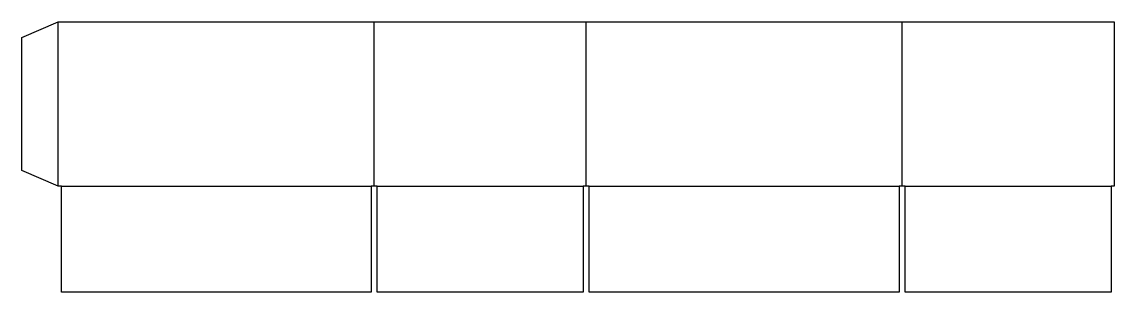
# Model space of a CAD drawing. Header units: millimetres. Extents: x 0 to 1051, y 0 to 260.
import ezdxf

# ---------------------------------------------------------------- set-up
doc = ezdxf.new("R2010")
doc.units = ezdxf.units.MM
doc.layers.add('CREASE', color=1, linetype='CONTINUOUS')
doc.layers.add('CUT', color=7, linetype='CONTINUOUS')

msp = doc.modelspace()

# ---------------------------------------------------------------- linework, layer by layer
at = {"layer": 'CREASE'}
for p, q in [((35, 102), (35, 260)), ((339, 102), (339, 260)), ((543, 102), (543, 260)), ((847, 102), (847, 260)), ((38, 102), (336, 102)), ((342, 102), (540, 102)), ((546, 102), (844, 102)), ((850, 102), (1048, 102))]:
    msp.add_line(p, q, dxfattribs=at)
at = {"layer": 'CUT'}
for p, q in [((0, 245), (35, 260)), ((35, 260), (1051, 260)), ((1051, 260), (1051, 102)), ((0, 117), (0, 245)), ((35, 102), (0, 117)), ((38, 102), (35, 102)), ((38, 0), (38, 102)), ((342, 102), (336, 102)), ((336, 102), (336, 0)), ((342, 0), (342, 102)), ((546, 102), (540, 102)), ((540, 102), (540, 0)), ((546, 0), (546, 102)), ((850, 102), (844, 102)), ((844, 102), (844, 0)), ((850, 0), (850, 102)), ((1051, 102), (1048, 102)), ((1048, 102), (1048, 0)), ((336, 0), (38, 0)), ((540, 0), (342, 0)), ((844, 0), (546, 0)), ((1048, 0), (850, 0))]:
    msp.add_line(p, q, dxfattribs=at)

doc.saveas('drawing.dxf')
